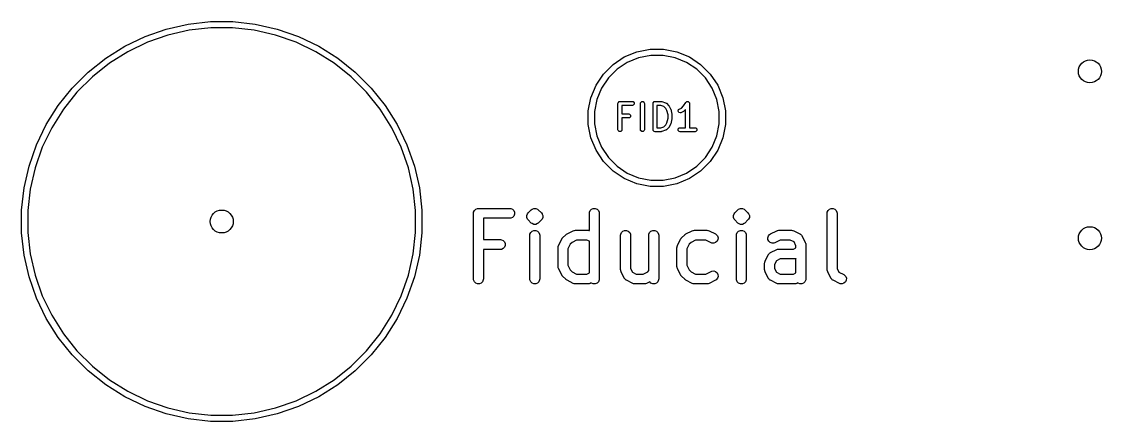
# Model space of a CAD drawing. Header units: inches. Extents: x -2.17 to 1.75, y 0.02 to 2.82.
# Drawn here: x -2.11 to -1.463, y 2.505 to 2.745 of the extents above; entities that cross this region are included whole.
import ezdxf

# ---------------------------------------------------------------- set-up
doc = ezdxf.new("R2010")
doc.units = ezdxf.units.IN
doc.header["$MEASUREMENT"] = 0
doc.layers.add('BLACK', color=250, linetype='CONTINUOUS')

msp = doc.modelspace()

# ---------------------------------------------------------------- linework, layer by layer
at = {"layer": 'BLACK', "linetype": 'CONTINUOUS'}
for p, q in [((-2.02324, 2.74038), (-2.01011, 2.74337)), ((-2.01011, 2.74337), (-1.99673, 2.74488)), ((-1.99673, 2.74488), (-1.98327, 2.74488)), ((-1.98327, 2.74488), (-1.96989, 2.74337)), ((-1.96989, 2.74337), (-1.95676, 2.74038)), ((-2.04808, 2.73009), (-2.03595, 2.73593)), ((-2.03595, 2.73593), (-2.02324, 2.74038)), ((-2.0222, 2.73677), (-2.03451, 2.73246)), ((-2.00948, 2.73967), (-2.0222, 2.73677)), ((-1.99652, 2.74113), (-2.00948, 2.73967)), ((-1.98348, 2.74113), (-1.99652, 2.74113)), ((-1.97052, 2.73967), (-1.98348, 2.74113)), ((-1.9578, 2.73677), (-1.97052, 2.73967)), ((-1.94549, 2.73246), (-1.9578, 2.73677)), ((-1.95676, 2.74038), (-1.94405, 2.73593)), ((-1.94405, 2.73593), (-1.93192, 2.73009)), ((-2.05948, 2.72292), (-2.04808, 2.73009)), ((-2.03451, 2.73246), (-2.04626, 2.7268)), ((-1.93374, 2.7268), (-1.94549, 2.73246)), ((-1.93192, 2.73009), (-1.92052, 2.72292)), ((-2.07001, 2.71453), (-2.05948, 2.72292)), ((-2.04626, 2.7268), (-2.05731, 2.71986)), ((-1.92269, 2.71986), (-1.93374, 2.7268)), ((-1.92052, 2.72292), (-1.90999, 2.71453)), ((-1.7556, 2.71916), (-1.74886, 2.72366)), ((-1.74886, 2.72366), (-1.74137, 2.72676)), ((-1.74028, 2.72317), (-1.74709, 2.72035)), ((-1.74137, 2.72676), (-1.73342, 2.72834)), ((-1.73305, 2.72461), (-1.74028, 2.72317)), ((-1.73342, 2.72834), (-1.72532, 2.72834)), ((-1.72569, 2.72461), (-1.73305, 2.72461)), ((-1.71846, 2.72317), (-1.72569, 2.72461)), ((-1.72532, 2.72834), (-1.71737, 2.72676)), ((-1.71165, 2.72035), (-1.71846, 2.72317)), ((-1.71737, 2.72676), (-1.70988, 2.72366)), ((-1.70988, 2.72366), (-1.70315, 2.71916)), ((-2.05731, 2.71986), (-2.06751, 2.71173)), ((-1.91249, 2.71173), (-1.92269, 2.71986)), ((-1.76133, 2.71343), (-1.7556, 2.71916)), ((-1.74709, 2.72035), (-1.75321, 2.71626)), ((-1.70553, 2.71626), (-1.71165, 2.72035)), ((-1.70315, 2.71916), (-1.69741, 2.71343)), ((-2.07953, 2.70501), (-2.07001, 2.71453)), ((-2.06751, 2.71173), (-2.07673, 2.70251)), ((-1.90327, 2.70251), (-1.91249, 2.71173)), ((-1.90999, 2.71453), (-1.90047, 2.70501)), ((-1.76583, 2.70669), (-1.76133, 2.71343)), ((-1.75842, 2.71105), (-1.76251, 2.70492)), ((-1.75321, 2.71626), (-1.75842, 2.71105)), ((-1.70032, 2.71105), (-1.70553, 2.71626)), ((-1.69623, 2.70492), (-1.70032, 2.71105)), ((-1.69741, 2.71343), (-1.69291, 2.70669)), ((-2.08792, 2.69448), (-2.07953, 2.70501)), ((-1.90047, 2.70501), (-1.89208, 2.69448)), ((-1.76893, 2.6992), (-1.76583, 2.70669)), ((-1.76251, 2.70492), (-1.76533, 2.69811)), ((-1.69341, 2.69811), (-1.69623, 2.70492)), ((-1.69291, 2.70669), (-1.68981, 2.6992)), ((-2.07673, 2.70251), (-2.08486, 2.69231)), ((-1.89514, 2.69231), (-1.90327, 2.70251)), ((-1.77051, 2.69126), (-1.76893, 2.6992)), ((-1.76533, 2.69811), (-1.76677, 2.69089)), ((-1.69197, 2.69089), (-1.69341, 2.69811)), ((-1.68981, 2.6992), (-1.68823, 2.69126)), ((-2.09509, 2.68308), (-2.08792, 2.69448)), ((-2.08486, 2.69231), (-2.0918, 2.68126)), ((-1.8882, 2.68126), (-1.89514, 2.69231)), ((-1.89208, 2.69448), (-1.88491, 2.68308)), ((-1.77051, 2.69089), (-1.77051, 2.69126)), ((-1.77051, 2.68315), (-1.77051, 2.69089)), ((-1.76677, 2.69089), (-1.76677, 2.68352)), ((-1.75267, 2.69579), (-1.75258, 2.69624)), ((-1.75267, 2.68004), (-1.75267, 2.69579)), ((-1.75258, 2.69624), (-1.75194, 2.69688)), ((-1.75194, 2.69688), (-1.75149, 2.69697)), ((-1.75149, 2.69697), (-1.74399, 2.69697)), ((-1.74399, 2.69461), (-1.75031, 2.69461)), ((-1.75031, 2.69461), (-1.75031, 2.68947)), ((-1.74399, 2.69697), (-1.74354, 2.69688)), ((-1.74354, 2.6947), (-1.74399, 2.69461)), ((-1.74354, 2.69688), (-1.7429, 2.69624)), ((-1.7429, 2.69534), (-1.74354, 2.6947)), ((-1.7429, 2.69624), (-1.7429, 2.69534)), ((-1.73918, 2.69579), (-1.73909, 2.69624)), ((-1.73918, 2.68004), (-1.73918, 2.69579)), ((-1.73909, 2.69624), (-1.73845, 2.69688)), ((-1.73845, 2.69688), (-1.73754, 2.69688)), ((-1.73754, 2.69688), (-1.7369, 2.69624)), ((-1.7369, 2.69624), (-1.73681, 2.69579)), ((-1.73681, 2.69579), (-1.73681, 2.68004)), ((-1.73168, 2.69579), (-1.73159, 2.69624)), ((-1.73168, 2.68004), (-1.73168, 2.69579)), ((-1.73159, 2.69624), (-1.73095, 2.69688)), ((-1.73095, 2.69688), (-1.73049, 2.69697)), ((-1.73049, 2.69697), (-1.72675, 2.69697)), ((-1.72694, 2.69461), (-1.72931, 2.69461)), ((-1.72931, 2.69461), (-1.72931, 2.68122)), ((-1.72513, 2.69401), (-1.72694, 2.69461)), ((-1.72675, 2.69697), (-1.72656, 2.69693)), ((-1.72656, 2.69693), (-1.72637, 2.69691)), ((-1.72637, 2.69691), (-1.72412, 2.69616)), ((-1.72397, 2.69284), (-1.72513, 2.69401)), ((-1.72412, 2.69616), (-1.72407, 2.69613)), ((-1.72407, 2.69613), (-1.72404, 2.69613)), ((-1.72404, 2.69613), (-1.72389, 2.69603)), ((-1.72336, 2.69163), (-1.72397, 2.69284)), ((-1.72389, 2.69603), (-1.72372, 2.69593)), ((-1.72372, 2.69593), (-1.72371, 2.69591)), ((-1.72371, 2.69591), (-1.72366, 2.69588)), ((-1.72366, 2.69588), (-1.72216, 2.69438)), ((-1.72268, 2.6889), (-1.72336, 2.69163)), ((-1.72216, 2.69438), (-1.72206, 2.69422)), ((-1.72206, 2.69422), (-1.72194, 2.69407)), ((-1.72194, 2.69407), (-1.72119, 2.69257)), ((-1.72119, 2.69257), (-1.72116, 2.69244)), ((-1.72116, 2.69244), (-1.7211, 2.69233)), ((-1.7211, 2.69233), (-1.72035, 2.68933)), ((-1.71667, 2.69121), (-1.71639, 2.69206)), ((-1.71627, 2.6904), (-1.71667, 2.69121)), ((-1.71639, 2.69206), (-1.71603, 2.69235)), ((-1.71603, 2.69235), (-1.7147, 2.69301)), ((-1.71347, 2.69098), (-1.71497, 2.69023)), ((-1.7147, 2.69301), (-1.71341, 2.69429)), ((-1.71332, 2.6911), (-1.71347, 2.69098)), ((-1.71341, 2.69429), (-1.71198, 2.69645)), ((-1.71316, 2.69121), (-1.71332, 2.6911)), ((-1.71218, 2.69219), (-1.71316, 2.69121)), ((-1.71218, 2.68122), (-1.71218, 2.69219)), ((-1.71198, 2.69645), (-1.71165, 2.69677)), ((-1.71165, 2.69677), (-1.71154, 2.6968)), ((-1.71154, 2.6968), (-1.71145, 2.69688)), ((-1.71145, 2.69688), (-1.71111, 2.69688)), ((-1.71111, 2.69688), (-1.71077, 2.69695)), ((-1.71077, 2.69695), (-1.71067, 2.69688)), ((-1.71067, 2.69688), (-1.71055, 2.69688)), ((-1.71055, 2.69688), (-1.7103, 2.69664)), ((-1.7103, 2.69664), (-1.71002, 2.69645)), ((-1.71002, 2.69645), (-1.70999, 2.69633)), ((-1.70999, 2.69633), (-1.70991, 2.69624)), ((-1.70991, 2.69624), (-1.70982, 2.69579)), ((-1.70982, 2.69579), (-1.70982, 2.68122)), ((-1.69197, 2.68352), (-1.69197, 2.69089)), ((-1.68823, 2.69126), (-1.68823, 2.68315)), ((-1.75031, 2.68947), (-1.74624, 2.68947)), ((-1.74624, 2.68711), (-1.75031, 2.68711)), ((-1.75031, 2.68711), (-1.75031, 2.68004)), ((-1.74624, 2.68947), (-1.74579, 2.68938)), ((-1.74579, 2.6872), (-1.74624, 2.68711)), ((-1.74579, 2.68938), (-1.74515, 2.68874)), ((-1.74515, 2.68784), (-1.74579, 2.6872)), ((-1.74515, 2.68874), (-1.74515, 2.68784)), ((-1.72397, 2.68299), (-1.72336, 2.6842)), ((-1.72336, 2.6842), (-1.72268, 2.68694)), ((-1.72268, 2.68694), (-1.72268, 2.6889)), ((-1.72035, 2.6865), (-1.7211, 2.68351)), ((-1.72035, 2.68933), (-1.72034, 2.68918)), ((-1.72034, 2.68665), (-1.72035, 2.6865)), ((-1.72034, 2.68918), (-1.72031, 2.68904)), ((-1.72031, 2.68679), (-1.72034, 2.68665)), ((-1.72031, 2.68904), (-1.72031, 2.68679)), ((-1.71541, 2.69011), (-1.71627, 2.6904)), ((-1.71497, 2.69023), (-1.71541, 2.69011)), ((-2.10093, 2.67095), (-2.09509, 2.68308)), ((-2.0918, 2.68126), (-2.09746, 2.66951)), ((-1.88254, 2.66951), (-1.8882, 2.68126)), ((-1.88491, 2.68308), (-1.87907, 2.67095)), ((-1.76893, 2.6752), (-1.77051, 2.68315)), ((-1.76677, 2.68352), (-1.76533, 2.6763)), ((-1.75258, 2.67959), (-1.75267, 2.68004)), ((-1.75194, 2.67895), (-1.75258, 2.67959)), ((-1.75104, 2.67895), (-1.75194, 2.67895)), ((-1.7504, 2.67959), (-1.75104, 2.67895)), ((-1.75031, 2.68004), (-1.7504, 2.67959)), ((-1.73909, 2.67959), (-1.73918, 2.68004)), ((-1.73845, 2.67895), (-1.73909, 2.67959)), ((-1.73754, 2.67895), (-1.73845, 2.67895)), ((-1.7369, 2.67959), (-1.73754, 2.67895)), ((-1.73681, 2.68004), (-1.7369, 2.67959)), ((-1.73159, 2.67959), (-1.73168, 2.68004)), ((-1.73095, 2.67895), (-1.73159, 2.67959)), ((-1.73049, 2.67886), (-1.73095, 2.67895)), ((-1.72675, 2.67886), (-1.73049, 2.67886)), ((-1.72931, 2.68122), (-1.72694, 2.68122)), ((-1.72694, 2.68122), (-1.72513, 2.68182)), ((-1.72656, 2.6789), (-1.72675, 2.67886)), ((-1.72637, 2.67892), (-1.72656, 2.6789)), ((-1.72412, 2.67967), (-1.72637, 2.67892)), ((-1.72513, 2.68182), (-1.72397, 2.68299)), ((-1.72407, 2.6797), (-1.72412, 2.67967)), ((-1.72404, 2.6797), (-1.72407, 2.6797)), ((-1.72389, 2.67981), (-1.72404, 2.6797)), ((-1.72372, 2.6799), (-1.72389, 2.67981)), ((-1.72371, 2.67992), (-1.72372, 2.6799)), ((-1.72366, 2.67996), (-1.72371, 2.67992)), ((-1.72216, 2.68146), (-1.72366, 2.67996)), ((-1.72206, 2.68161), (-1.72216, 2.68146)), ((-1.72194, 2.68176), (-1.72206, 2.68161)), ((-1.72119, 2.68326), (-1.72194, 2.68176)), ((-1.72116, 2.68339), (-1.72119, 2.68326)), ((-1.7211, 2.68351), (-1.72116, 2.68339)), ((-1.71659, 2.68049), (-1.71595, 2.68113)), ((-1.71659, 2.67959), (-1.71659, 2.68049)), ((-1.71595, 2.67895), (-1.71659, 2.67959)), ((-1.71595, 2.68113), (-1.7155, 2.68122)), ((-1.7155, 2.67886), (-1.71595, 2.67895)), ((-1.7155, 2.68122), (-1.71218, 2.68122)), ((-1.7065, 2.67886), (-1.7155, 2.67886)), ((-1.70982, 2.68122), (-1.7065, 2.68122)), ((-1.7065, 2.68122), (-1.70605, 2.68113)), ((-1.70605, 2.67895), (-1.7065, 2.67886)), ((-1.70605, 2.68113), (-1.70541, 2.68049)), ((-1.70541, 2.67959), (-1.70605, 2.67895)), ((-1.70541, 2.68049), (-1.70541, 2.67959)), ((-1.69341, 2.6763), (-1.69197, 2.68352)), ((-1.68823, 2.68315), (-1.68981, 2.6752)), ((-1.76583, 2.66772), (-1.76893, 2.6752)), ((-1.76533, 2.6763), (-1.76251, 2.66949)), ((-1.69623, 2.66949), (-1.69341, 2.6763)), ((-1.68981, 2.6752), (-1.69291, 2.66772)), ((-2.10538, 2.65824), (-2.10093, 2.67095)), ((-2.09746, 2.66951), (-2.10177, 2.6572)), ((-1.87823, 2.6572), (-1.88254, 2.66951)), ((-1.87907, 2.67095), (-1.87462, 2.65824)), ((-1.76133, 2.66098), (-1.76583, 2.66772)), ((-1.76251, 2.66949), (-1.75842, 2.66336)), ((-1.70032, 2.66336), (-1.69623, 2.66949)), ((-1.69291, 2.66772), (-1.69741, 2.66098)), ((-2.10837, 2.64511), (-2.10538, 2.65824)), ((-1.87462, 2.65824), (-1.87163, 2.64511)), ((-1.7556, 2.65525), (-1.76133, 2.66098)), ((-1.75842, 2.66336), (-1.75321, 2.65815)), ((-1.70553, 2.65815), (-1.70032, 2.66336)), ((-1.69741, 2.66098), (-1.70315, 2.65525)), ((-2.10177, 2.6572), (-2.10467, 2.64448)), ((-1.87533, 2.64448), (-1.87823, 2.6572)), ((-1.74886, 2.65075), (-1.7556, 2.65525)), ((-1.75321, 2.65815), (-1.74709, 2.65406)), ((-1.74709, 2.65406), (-1.74028, 2.65124)), ((-1.71846, 2.65124), (-1.71165, 2.65406)), ((-1.71165, 2.65406), (-1.70553, 2.65815)), ((-1.70315, 2.65525), (-1.70988, 2.65075)), ((-1.74137, 2.64765), (-1.74886, 2.65075)), ((-1.73342, 2.64607), (-1.74137, 2.64765)), ((-1.74028, 2.65124), (-1.73305, 2.6498)), ((-1.72532, 2.64607), (-1.73342, 2.64607)), ((-1.73305, 2.6498), (-1.72569, 2.6498)), ((-1.72569, 2.6498), (-1.71846, 2.65124)), ((-1.71737, 2.64765), (-1.72532, 2.64607)), ((-1.70988, 2.65075), (-1.71737, 2.64765)), ((-2.10988, 2.63173), (-2.10837, 2.64511)), ((-2.10467, 2.64448), (-2.10613, 2.63152)), ((-1.87387, 2.63152), (-1.87533, 2.64448)), ((-1.87163, 2.64511), (-1.87012, 2.63173)), ((-1.83869, 2.63157), (-1.83787, 2.63238)), ((-1.83787, 2.63238), (-1.83681, 2.63282)), ((-1.83681, 2.63282), (-1.83623, 2.63288)), ((-1.83623, 2.63288), (-1.81748, 2.63288)), ((-1.81748, 2.63288), (-1.81691, 2.63282)), ((-1.81691, 2.63282), (-1.81584, 2.63238)), ((-1.81584, 2.63238), (-1.81503, 2.63157)), ((-1.80457, 2.63202), (-1.80413, 2.63238)), ((-1.80413, 2.63238), (-1.80306, 2.63282)), ((-1.80306, 2.63282), (-1.80191, 2.63282)), ((-1.80191, 2.63282), (-1.80191, 2.63282)), ((-1.80191, 2.63282), (-1.80085, 2.63238)), ((-1.80085, 2.63238), (-1.8004, 2.63202)), ((-1.76932, 2.63157), (-1.76851, 2.63238)), ((-1.76851, 2.63238), (-1.76744, 2.63282)), ((-1.76744, 2.63282), (-1.76629, 2.63282)), ((-1.76629, 2.63282), (-1.76522, 2.63238)), ((-1.76522, 2.63238), (-1.76441, 2.63157)), ((-1.68084, 2.63202), (-1.68039, 2.63238)), ((-1.68039, 2.63238), (-1.67933, 2.63282)), ((-1.67933, 2.63282), (-1.67818, 2.63282)), ((-1.67818, 2.63282), (-1.67818, 2.63282)), ((-1.67818, 2.63282), (-1.67711, 2.63238)), ((-1.67711, 2.63238), (-1.67666, 2.63202)), ((-1.62684, 2.63157), (-1.62602, 2.63238)), ((-1.62602, 2.63238), (-1.62496, 2.63282)), ((-1.62496, 2.63282), (-1.62381, 2.63282)), ((-1.62381, 2.63282), (-1.62274, 2.63238)), ((-1.62274, 2.63238), (-1.62193, 2.63157)), ((-2.10988, 2.63152), (-2.10988, 2.63173)), ((-2.10988, 2.61827), (-2.10988, 2.63152)), ((-2.10613, 2.63152), (-2.10613, 2.61848)), ((-1.87387, 2.61848), (-1.87387, 2.63152)), ((-1.87012, 2.63173), (-1.87012, 2.61827)), ((-1.83918, 2.62993), (-1.83913, 2.6305)), ((-1.83918, 2.59056), (-1.83918, 2.62993)), ((-1.83913, 2.6305), (-1.83869, 2.63157)), ((-1.81748, 2.62698), (-1.83328, 2.62698)), ((-1.83328, 2.62698), (-1.83328, 2.61413)), ((-1.81691, 2.62703), (-1.81748, 2.62698)), ((-1.81584, 2.62747), (-1.81691, 2.62703)), ((-1.81503, 2.62829), (-1.81584, 2.62747)), ((-1.81503, 2.63157), (-1.81459, 2.6305)), ((-1.81459, 2.62935), (-1.81503, 2.62829)), ((-1.81459, 2.6305), (-1.81459, 2.62935)), ((-1.80726, 2.62863), (-1.80682, 2.62969)), ((-1.80726, 2.62748), (-1.80726, 2.62863)), ((-1.80682, 2.62641), (-1.80726, 2.62748)), ((-1.80682, 2.62969), (-1.80645, 2.63014)), ((-1.80645, 2.62597), (-1.80682, 2.62641)), ((-1.80645, 2.63014), (-1.80457, 2.63202)), ((-1.80457, 2.62409), (-1.80645, 2.62597)), ((-1.8004, 2.63202), (-1.79852, 2.63014)), ((-1.79852, 2.62597), (-1.8004, 2.62409)), ((-1.79852, 2.63014), (-1.79816, 2.62969)), ((-1.79816, 2.62641), (-1.79852, 2.62597)), ((-1.79816, 2.62969), (-1.79801, 2.62935)), ((-1.79772, 2.62748), (-1.79816, 2.62641)), ((-1.79801, 2.62935), (-1.79772, 2.62863)), ((-1.79772, 2.62863), (-1.79772, 2.62748)), ((-1.76982, 2.62993), (-1.76976, 2.6305)), ((-1.76982, 2.61965), (-1.76982, 2.62993)), ((-1.76976, 2.6305), (-1.76932, 2.63157)), ((-1.76441, 2.63157), (-1.76397, 2.6305)), ((-1.76397, 2.6305), (-1.76391, 2.62993)), ((-1.76391, 2.62993), (-1.76391, 2.59056)), ((-1.68352, 2.62863), (-1.68308, 2.62969)), ((-1.68352, 2.62748), (-1.68352, 2.62863)), ((-1.68308, 2.62641), (-1.68352, 2.62748)), ((-1.68308, 2.62969), (-1.68271, 2.63014)), ((-1.68271, 2.62597), (-1.68308, 2.62641)), ((-1.68271, 2.63014), (-1.68084, 2.63202)), ((-1.68084, 2.62409), (-1.68271, 2.62597)), ((-1.67666, 2.63202), (-1.67479, 2.63014)), ((-1.67479, 2.62597), (-1.67666, 2.62409)), ((-1.67479, 2.63014), (-1.67442, 2.62969)), ((-1.67442, 2.62641), (-1.67479, 2.62597)), ((-1.67442, 2.62969), (-1.67428, 2.62935)), ((-1.67398, 2.62748), (-1.67442, 2.62641)), ((-1.67428, 2.62935), (-1.67398, 2.62863)), ((-1.67398, 2.62863), (-1.67398, 2.62748)), ((-1.62734, 2.62993), (-1.62728, 2.6305)), ((-1.62734, 2.59618), (-1.62734, 2.62993)), ((-1.62728, 2.6305), (-1.62684, 2.63157)), ((-1.62193, 2.63157), (-1.62149, 2.6305)), ((-1.62149, 2.6305), (-1.62143, 2.62993)), ((-1.62143, 2.62993), (-1.62143, 2.59688)), ((-1.80413, 2.62372), (-1.80457, 2.62409)), ((-1.80306, 2.62328), (-1.80413, 2.62372)), ((-1.80413, 2.61926), (-1.80306, 2.6197)), ((-1.80191, 2.62328), (-1.80306, 2.62328)), ((-1.80306, 2.62328), (-1.80306, 2.62328)), ((-1.80306, 2.6197), (-1.80191, 2.6197)), ((-1.80085, 2.62372), (-1.80191, 2.62328)), ((-1.80191, 2.62328), (-1.80191, 2.62328)), ((-1.80191, 2.6197), (-1.80085, 2.61926)), ((-1.8004, 2.62409), (-1.80085, 2.62372)), ((-1.78318, 2.61757), (-1.77943, 2.61945)), ((-1.77943, 2.61945), (-1.77889, 2.61965)), ((-1.77889, 2.61965), (-1.77879, 2.61966)), ((-1.77879, 2.61966), (-1.77869, 2.6197)), ((-1.77869, 2.6197), (-1.77811, 2.61976)), ((-1.77811, 2.61976), (-1.77061, 2.61976)), ((-1.77061, 2.61976), (-1.77004, 2.6197)), ((-1.77004, 2.6197), (-1.76994, 2.61966)), ((-1.76994, 2.61966), (-1.76984, 2.61965)), ((-1.76984, 2.61965), (-1.76982, 2.61965)), ((-1.74976, 2.61926), (-1.74869, 2.6197)), ((-1.74869, 2.6197), (-1.74754, 2.6197)), ((-1.74754, 2.6197), (-1.74648, 2.61926)), ((-1.73289, 2.61926), (-1.73182, 2.6197)), ((-1.73182, 2.6197), (-1.73067, 2.6197)), ((-1.73067, 2.6197), (-1.7296, 2.61926)), ((-1.71194, 2.61757), (-1.70819, 2.61945)), ((-1.70819, 2.61945), (-1.70765, 2.61965)), ((-1.70765, 2.61965), (-1.70755, 2.61966)), ((-1.70755, 2.61966), (-1.70745, 2.6197)), ((-1.70745, 2.6197), (-1.70687, 2.61976)), ((-1.70687, 2.61976), (-1.69937, 2.61976)), ((-1.69937, 2.61976), (-1.6988, 2.6197)), ((-1.6988, 2.6197), (-1.6987, 2.61966)), ((-1.6987, 2.61966), (-1.69859, 2.61965)), ((-1.69859, 2.61965), (-1.69805, 2.61945)), ((-1.69805, 2.61945), (-1.6943, 2.61757)), ((-1.68039, 2.62372), (-1.68084, 2.62409)), ((-1.67933, 2.62328), (-1.68039, 2.62372)), ((-1.68039, 2.61926), (-1.67933, 2.6197)), ((-1.67818, 2.62328), (-1.67933, 2.62328)), ((-1.67933, 2.62328), (-1.67933, 2.62328)), ((-1.67933, 2.6197), (-1.67818, 2.6197)), ((-1.67711, 2.62372), (-1.67818, 2.62328)), ((-1.67818, 2.62328), (-1.67818, 2.62328)), ((-1.67818, 2.6197), (-1.67711, 2.61926)), ((-1.67666, 2.62409), (-1.67711, 2.62372)), ((-1.66132, 2.61757), (-1.65757, 2.61945)), ((-1.65757, 2.61945), (-1.65703, 2.61965)), ((-1.65703, 2.61965), (-1.65693, 2.61966)), ((-1.65693, 2.61966), (-1.65683, 2.6197)), ((-1.65683, 2.6197), (-1.65625, 2.61976)), ((-1.65625, 2.61976), (-1.64876, 2.61976)), ((-1.64876, 2.61976), (-1.64818, 2.6197)), ((-1.64818, 2.6197), (-1.64808, 2.61966)), ((-1.64808, 2.61966), (-1.64798, 2.61965)), ((-1.64798, 2.61965), (-1.64743, 2.61945)), ((-1.64743, 2.61945), (-1.64369, 2.61757)), ((-2.10837, 2.60489), (-2.10988, 2.61827)), ((-2.10613, 2.61848), (-2.10467, 2.60552)), ((-1.87533, 2.60552), (-1.87387, 2.61848)), ((-1.87012, 2.61827), (-1.87163, 2.60489)), ((-1.83328, 2.61413), (-1.82311, 2.61413)), ((-1.82311, 2.61413), (-1.82253, 2.61408)), ((-1.82253, 2.61408), (-1.82147, 2.61364)), ((-1.82147, 2.61364), (-1.82065, 2.61282)), ((-1.80544, 2.61681), (-1.80538, 2.61738)), ((-1.80544, 2.59056), (-1.80544, 2.61681)), ((-1.80538, 2.61738), (-1.80494, 2.61845)), ((-1.80494, 2.61845), (-1.80413, 2.61926)), ((-1.80085, 2.61926), (-1.80003, 2.61845)), ((-1.80003, 2.61845), (-1.79959, 2.61738)), ((-1.79959, 2.61738), (-1.79953, 2.61681)), ((-1.79953, 2.61681), (-1.79953, 2.59056)), ((-1.78825, 2.61063), (-1.78638, 2.61438)), ((-1.78638, 2.61438), (-1.78622, 2.61462)), ((-1.78622, 2.61462), (-1.78619, 2.6147)), ((-1.78619, 2.6147), (-1.78613, 2.61478)), ((-1.78613, 2.61478), (-1.78607, 2.61487)), ((-1.78607, 2.61487), (-1.78601, 2.61492)), ((-1.78601, 2.61492), (-1.78583, 2.61514)), ((-1.78583, 2.61514), (-1.78395, 2.61702)), ((-1.78395, 2.61702), (-1.78373, 2.6172)), ((-1.78373, 2.6172), (-1.78367, 2.61726)), ((-1.78367, 2.61726), (-1.78358, 2.61732)), ((-1.78358, 2.61732), (-1.7835, 2.61739)), ((-1.7835, 2.61739), (-1.78343, 2.61742)), ((-1.78343, 2.61742), (-1.78318, 2.61757)), ((-1.77742, 2.61385), (-1.78011, 2.6125)), ((-1.77131, 2.61385), (-1.77742, 2.61385)), ((-1.76982, 2.61311), (-1.77131, 2.61385)), ((-1.76982, 2.59426), (-1.76982, 2.61311)), ((-1.75107, 2.61681), (-1.75101, 2.61738)), ((-1.75107, 2.59618), (-1.75107, 2.61681)), ((-1.75101, 2.61738), (-1.75057, 2.61845)), ((-1.75057, 2.61845), (-1.74976, 2.61926)), ((-1.74648, 2.61926), (-1.74566, 2.61845)), ((-1.74566, 2.61845), (-1.74522, 2.61738)), ((-1.74522, 2.61738), (-1.74516, 2.61681)), ((-1.74516, 2.61681), (-1.74516, 2.59688)), ((-1.7342, 2.61681), (-1.73414, 2.61738)), ((-1.7342, 2.59553), (-1.7342, 2.61681)), ((-1.73414, 2.61738), (-1.7337, 2.61845)), ((-1.7337, 2.61845), (-1.73289, 2.61926)), ((-1.7296, 2.61926), (-1.72879, 2.61845)), ((-1.72879, 2.61845), (-1.72835, 2.61738)), ((-1.72835, 2.61738), (-1.72829, 2.61681)), ((-1.72829, 2.61681), (-1.72829, 2.59056)), ((-1.71701, 2.61063), (-1.71514, 2.61438)), ((-1.71514, 2.61438), (-1.71498, 2.61462)), ((-1.71498, 2.61462), (-1.71495, 2.6147)), ((-1.71495, 2.6147), (-1.71489, 2.61478)), ((-1.71489, 2.61478), (-1.71483, 2.61487)), ((-1.71483, 2.61487), (-1.71477, 2.61492)), ((-1.71477, 2.61492), (-1.71459, 2.61514)), ((-1.71459, 2.61514), (-1.71271, 2.61702)), ((-1.71271, 2.61702), (-1.71248, 2.6172)), ((-1.71248, 2.6172), (-1.71243, 2.61726)), ((-1.71243, 2.61726), (-1.71234, 2.61732)), ((-1.71234, 2.61732), (-1.71226, 2.61739)), ((-1.71226, 2.61739), (-1.71219, 2.61742)), ((-1.71219, 2.61742), (-1.71194, 2.61757)), ((-1.70618, 2.61385), (-1.70887, 2.6125)), ((-1.70007, 2.61385), (-1.70618, 2.61385)), ((-1.69694, 2.61229), (-1.70007, 2.61385)), ((-1.6943, 2.61757), (-1.69381, 2.61726)), ((-1.69329, 2.61312), (-1.69416, 2.61237)), ((-1.69381, 2.61726), (-1.69306, 2.61639)), ((-1.69278, 2.61415), (-1.69329, 2.61312)), ((-1.69306, 2.61639), (-1.69269, 2.6153)), ((-1.69269, 2.6153), (-1.69278, 2.61415)), ((-1.6817, 2.61681), (-1.68165, 2.61738)), ((-1.6817, 2.59056), (-1.6817, 2.61681)), ((-1.68165, 2.61738), (-1.68121, 2.61845)), ((-1.68121, 2.61845), (-1.68039, 2.61926)), ((-1.67711, 2.61926), (-1.6763, 2.61845)), ((-1.6763, 2.61845), (-1.67586, 2.61738)), ((-1.67586, 2.61738), (-1.6758, 2.61681)), ((-1.6758, 2.61681), (-1.6758, 2.59056)), ((-1.66293, 2.6153), (-1.66257, 2.61639)), ((-1.66285, 2.61415), (-1.66293, 2.6153)), ((-1.66234, 2.61312), (-1.66285, 2.61415)), ((-1.66257, 2.61639), (-1.66181, 2.61726)), ((-1.66147, 2.61237), (-1.66234, 2.61312)), ((-1.66181, 2.61726), (-1.66132, 2.61757)), ((-1.65556, 2.61385), (-1.65868, 2.61229)), ((-1.64945, 2.61385), (-1.65556, 2.61385)), ((-1.64721, 2.61273), (-1.64945, 2.61385)), ((-1.64369, 2.61757), (-1.64359, 2.61751)), ((-1.64359, 2.61751), (-1.64354, 2.6175)), ((-1.64354, 2.6175), (-1.64349, 2.61745)), ((-1.64349, 2.61745), (-1.6432, 2.61726)), ((-1.6432, 2.61726), (-1.64295, 2.61698)), ((-1.64295, 2.61698), (-1.64267, 2.61674)), ((-1.64267, 2.61674), (-1.64249, 2.61645)), ((-1.64249, 2.61645), (-1.64244, 2.61639)), ((-1.64244, 2.61639), (-1.64243, 2.61635)), ((-1.64243, 2.61635), (-1.64236, 2.61625)), ((-1.64236, 2.61625), (-1.64049, 2.6125)), ((-1.82311, 2.60823), (-1.83328, 2.60823)), ((-1.83328, 2.60823), (-1.83328, 2.59056)), ((-1.82253, 2.60828), (-1.82311, 2.60823)), ((-1.82147, 2.60873), (-1.82253, 2.60828)), ((-1.82065, 2.60954), (-1.82147, 2.60873)), ((-1.82065, 2.61282), (-1.82021, 2.61176)), ((-1.82021, 2.6106), (-1.82065, 2.60954)), ((-1.82021, 2.61176), (-1.82021, 2.6106)), ((-1.78857, 2.60931), (-1.78851, 2.60988)), ((-1.78857, 2.59806), (-1.78857, 2.60931)), ((-1.78851, 2.60988), (-1.78847, 2.60998)), ((-1.78847, 2.60998), (-1.78846, 2.61009)), ((-1.78846, 2.61009), (-1.78825, 2.61063)), ((-1.78131, 2.61131), (-1.78266, 2.60861)), ((-1.78266, 2.60861), (-1.78266, 2.59875)), ((-1.78011, 2.6125), (-1.78131, 2.61131)), ((-1.71732, 2.60931), (-1.71727, 2.60988)), ((-1.71732, 2.59806), (-1.71732, 2.60931)), ((-1.71727, 2.60988), (-1.71723, 2.60998)), ((-1.71723, 2.60998), (-1.71722, 2.61009)), ((-1.71722, 2.61009), (-1.71701, 2.61063)), ((-1.71007, 2.61131), (-1.71142, 2.60861)), ((-1.71142, 2.60861), (-1.71142, 2.59875)), ((-1.70887, 2.6125), (-1.71007, 2.61131)), ((-1.6964, 2.61208), (-1.69694, 2.61229)), ((-1.69526, 2.612), (-1.6964, 2.61208)), ((-1.69416, 2.61237), (-1.69526, 2.612)), ((-1.66037, 2.612), (-1.66147, 2.61237)), ((-1.66132, 2.60632), (-1.65757, 2.6082)), ((-1.65922, 2.61208), (-1.66037, 2.612)), ((-1.65868, 2.61229), (-1.65922, 2.61208)), ((-1.65757, 2.6082), (-1.65703, 2.6084)), ((-1.65703, 2.6084), (-1.65693, 2.60841)), ((-1.65693, 2.60841), (-1.65683, 2.60845)), ((-1.65683, 2.60845), (-1.65625, 2.60851)), ((-1.65625, 2.60851), (-1.64758, 2.60851)), ((-1.64758, 2.60851), (-1.64608, 2.60926)), ((-1.64608, 2.61048), (-1.64721, 2.61273)), ((-1.64608, 2.60926), (-1.64608, 2.61048)), ((-1.64049, 2.6125), (-1.64028, 2.61196)), ((-1.64028, 2.61196), (-1.64028, 2.61185)), ((-1.64028, 2.61185), (-1.64023, 2.61176)), ((-1.64023, 2.61176), (-1.64018, 2.61118)), ((-1.64018, 2.61118), (-1.64018, 2.59056)), ((-2.10538, 2.59176), (-2.10837, 2.60489)), ((-2.10467, 2.60552), (-2.10177, 2.5928)), ((-1.87823, 2.5928), (-1.87533, 2.60552)), ((-1.87163, 2.60489), (-1.87462, 2.59176)), ((-1.66483, 2.59993), (-1.66477, 2.60051)), ((-1.66477, 2.60051), (-1.66473, 2.60061)), ((-1.66473, 2.60071), (-1.66452, 2.60125)), ((-1.66473, 2.60061), (-1.66473, 2.60071)), ((-1.66452, 2.60125), (-1.66264, 2.605)), ((-1.66264, 2.605), (-1.66258, 2.6051)), ((-1.66258, 2.6051), (-1.66257, 2.60514)), ((-1.66257, 2.60514), (-1.66252, 2.6052)), ((-1.66252, 2.6052), (-1.66234, 2.60549)), ((-1.66234, 2.60549), (-1.66206, 2.60573)), ((-1.66206, 2.60573), (-1.66181, 2.60601)), ((-1.66181, 2.60601), (-1.66152, 2.6062)), ((-1.66152, 2.6062), (-1.66147, 2.60625)), ((-1.66147, 2.60625), (-1.66142, 2.60626)), ((-1.66142, 2.60626), (-1.66132, 2.60632)), ((-1.6578, 2.60148), (-1.65893, 2.59924)), ((-1.65556, 2.6026), (-1.6578, 2.60148)), ((-1.64688, 2.6026), (-1.65556, 2.6026)), ((-1.6463, 2.60266), (-1.64688, 2.6026)), ((-1.64621, 2.6027), (-1.6463, 2.60266)), ((-1.6461, 2.60271), (-1.64621, 2.6027)), ((-1.64608, 2.60272), (-1.6461, 2.60271)), ((-1.64608, 2.59426), (-1.64608, 2.60272)), ((-1.78851, 2.59748), (-1.78857, 2.59806)), ((-1.78847, 2.59738), (-1.78851, 2.59748)), ((-1.78846, 2.59728), (-1.78847, 2.59738)), ((-1.78825, 2.59674), (-1.78846, 2.59728)), ((-1.78638, 2.59299), (-1.78825, 2.59674)), ((-1.78266, 2.59875), (-1.78131, 2.59606)), ((-1.78131, 2.59606), (-1.78011, 2.59486)), ((-1.78011, 2.59486), (-1.77742, 2.59351)), ((-1.77131, 2.59351), (-1.76982, 2.59426)), ((-1.75101, 2.59561), (-1.75107, 2.59618)), ((-1.75097, 2.59551), (-1.75101, 2.59561)), ((-1.75097, 2.5954), (-1.75097, 2.59551)), ((-1.75076, 2.59486), (-1.75097, 2.5954)), ((-1.74888, 2.59111), (-1.75076, 2.59486)), ((-1.74516, 2.59688), (-1.74404, 2.59463)), ((-1.74404, 2.59463), (-1.7418, 2.59351)), ((-1.73757, 2.59351), (-1.73487, 2.59486)), ((-1.73487, 2.59486), (-1.7342, 2.59553)), ((-1.71727, 2.59748), (-1.71732, 2.59806)), ((-1.71723, 2.59738), (-1.71727, 2.59748)), ((-1.71722, 2.59728), (-1.71723, 2.59738)), ((-1.71701, 2.59674), (-1.71722, 2.59728)), ((-1.71514, 2.59299), (-1.71701, 2.59674)), ((-1.71142, 2.59875), (-1.71007, 2.59606)), ((-1.71007, 2.59606), (-1.70887, 2.59486)), ((-1.70887, 2.59486), (-1.70618, 2.59351)), ((-1.70007, 2.59351), (-1.69694, 2.59507)), ((-1.69694, 2.59507), (-1.6964, 2.59528)), ((-1.6964, 2.59528), (-1.69526, 2.59536)), ((-1.69526, 2.59536), (-1.69416, 2.595)), ((-1.69416, 2.595), (-1.69329, 2.59424)), ((-1.69329, 2.59424), (-1.69278, 2.59321)), ((-1.66483, 2.59618), (-1.66483, 2.59993)), ((-1.66477, 2.59561), (-1.66483, 2.59618)), ((-1.66473, 2.59551), (-1.66477, 2.59561)), ((-1.66473, 2.5954), (-1.66473, 2.59551)), ((-1.66452, 2.59486), (-1.66473, 2.5954)), ((-1.66264, 2.59111), (-1.66452, 2.59486)), ((-1.65893, 2.59924), (-1.65893, 2.59688)), ((-1.65893, 2.59688), (-1.6578, 2.59463)), ((-1.6578, 2.59463), (-1.65556, 2.59351)), ((-1.64758, 2.59351), (-1.64608, 2.59426)), ((-1.62728, 2.59561), (-1.62734, 2.59618)), ((-1.62724, 2.59551), (-1.62728, 2.59561)), ((-1.62723, 2.5954), (-1.62724, 2.59551)), ((-1.62702, 2.59486), (-1.62723, 2.5954)), ((-1.62515, 2.59111), (-1.62702, 2.59486)), ((-1.62143, 2.59688), (-1.62031, 2.59463)), ((-1.62031, 2.59463), (-1.61744, 2.5932)), ((-2.10093, 2.57905), (-2.10538, 2.59176)), ((-2.10177, 2.5928), (-2.09746, 2.58049)), ((-1.88254, 2.58049), (-1.87823, 2.5928)), ((-1.87462, 2.59176), (-1.87907, 2.57905)), ((-1.83913, 2.58998), (-1.83918, 2.59056)), ((-1.83869, 2.58892), (-1.83913, 2.58998)), ((-1.83787, 2.5881), (-1.83869, 2.58892)), ((-1.83681, 2.58766), (-1.83787, 2.5881)), ((-1.83566, 2.58766), (-1.83681, 2.58766)), ((-1.83459, 2.5881), (-1.83566, 2.58766)), ((-1.83378, 2.58892), (-1.83459, 2.5881)), ((-1.83334, 2.58998), (-1.83378, 2.58892)), ((-1.83328, 2.59056), (-1.83334, 2.58998)), ((-1.80538, 2.58998), (-1.80544, 2.59056)), ((-1.80494, 2.58892), (-1.80538, 2.58998)), ((-1.80413, 2.5881), (-1.80494, 2.58892)), ((-1.80306, 2.58766), (-1.80413, 2.5881)), ((-1.80191, 2.58766), (-1.80306, 2.58766)), ((-1.80085, 2.5881), (-1.80191, 2.58766)), ((-1.80003, 2.58892), (-1.80085, 2.5881)), ((-1.79959, 2.58998), (-1.80003, 2.58892)), ((-1.79953, 2.59056), (-1.79959, 2.58998)), ((-1.78622, 2.59274), (-1.78638, 2.59299)), ((-1.78619, 2.59267), (-1.78622, 2.59274)), ((-1.78613, 2.59259), (-1.78619, 2.59267)), ((-1.78607, 2.5925), (-1.78613, 2.59259)), ((-1.78601, 2.59245), (-1.78607, 2.5925)), ((-1.78583, 2.59222), (-1.78601, 2.59245)), ((-1.78395, 2.59035), (-1.78583, 2.59222)), ((-1.78373, 2.59016), (-1.78395, 2.59035)), ((-1.78367, 2.5901), (-1.78373, 2.59016)), ((-1.78358, 2.59004), (-1.78367, 2.5901)), ((-1.7835, 2.58998), (-1.78358, 2.59004)), ((-1.78343, 2.58995), (-1.7835, 2.58998)), ((-1.78318, 2.58979), (-1.78343, 2.58995)), ((-1.77943, 2.58792), (-1.78318, 2.58979)), ((-1.77889, 2.58771), (-1.77943, 2.58792)), ((-1.77879, 2.5877), (-1.77889, 2.58771)), ((-1.77869, 2.58766), (-1.77879, 2.5877)), ((-1.77811, 2.58761), (-1.77869, 2.58766)), ((-1.77061, 2.58761), (-1.77811, 2.58761)), ((-1.77742, 2.59351), (-1.77131, 2.59351)), ((-1.77004, 2.58766), (-1.77061, 2.58761)), ((-1.76994, 2.5877), (-1.77004, 2.58766)), ((-1.76984, 2.58771), (-1.76994, 2.5877)), ((-1.76929, 2.58792), (-1.76984, 2.58771)), ((-1.76864, 2.58824), (-1.76929, 2.58792)), ((-1.76851, 2.5881), (-1.76864, 2.58824)), ((-1.76744, 2.58766), (-1.76851, 2.5881)), ((-1.76629, 2.58766), (-1.76744, 2.58766)), ((-1.76522, 2.5881), (-1.76629, 2.58766)), ((-1.76441, 2.58892), (-1.76522, 2.5881)), ((-1.76397, 2.58998), (-1.76441, 2.58892)), ((-1.76391, 2.59056), (-1.76397, 2.58998)), ((-1.74882, 2.59102), (-1.74888, 2.59111)), ((-1.74881, 2.59097), (-1.74882, 2.59102)), ((-1.74876, 2.59091), (-1.74881, 2.59097)), ((-1.74858, 2.59062), (-1.74876, 2.59091)), ((-1.7483, 2.59038), (-1.74858, 2.59062)), ((-1.74805, 2.5901), (-1.7483, 2.59038)), ((-1.74776, 2.58992), (-1.74805, 2.5901)), ((-1.74771, 2.58987), (-1.74776, 2.58992)), ((-1.74766, 2.58985), (-1.74771, 2.58987)), ((-1.74756, 2.58979), (-1.74766, 2.58985)), ((-1.74381, 2.58792), (-1.74756, 2.58979)), ((-1.74327, 2.58771), (-1.74381, 2.58792)), ((-1.74317, 2.5877), (-1.74327, 2.58771)), ((-1.74307, 2.58766), (-1.74317, 2.5877)), ((-1.74249, 2.58761), (-1.74307, 2.58766)), ((-1.73687, 2.58761), (-1.74249, 2.58761)), ((-1.7418, 2.59351), (-1.73757, 2.59351)), ((-1.73629, 2.58766), (-1.73687, 2.58761)), ((-1.7362, 2.5877), (-1.73629, 2.58766)), ((-1.73609, 2.58771), (-1.7362, 2.5877)), ((-1.73555, 2.58792), (-1.73609, 2.58771)), ((-1.73365, 2.58887), (-1.73555, 2.58792)), ((-1.73289, 2.5881), (-1.73365, 2.58887)), ((-1.73182, 2.58766), (-1.73289, 2.5881)), ((-1.73067, 2.58766), (-1.73182, 2.58766)), ((-1.7296, 2.5881), (-1.73067, 2.58766)), ((-1.72879, 2.58892), (-1.7296, 2.5881)), ((-1.72835, 2.58998), (-1.72879, 2.58892)), ((-1.72829, 2.59056), (-1.72835, 2.58998)), ((-1.71498, 2.59274), (-1.71514, 2.59299)), ((-1.71495, 2.59267), (-1.71498, 2.59274)), ((-1.71489, 2.59259), (-1.71495, 2.59267)), ((-1.71483, 2.5925), (-1.71489, 2.59259)), ((-1.71477, 2.59245), (-1.71483, 2.5925)), ((-1.71459, 2.59222), (-1.71477, 2.59245)), ((-1.71271, 2.59035), (-1.71459, 2.59222)), ((-1.71248, 2.59016), (-1.71271, 2.59035)), ((-1.71243, 2.5901), (-1.71248, 2.59016)), ((-1.71234, 2.59004), (-1.71243, 2.5901)), ((-1.71226, 2.58998), (-1.71234, 2.59004)), ((-1.71219, 2.58995), (-1.71226, 2.58998)), ((-1.71194, 2.58979), (-1.71219, 2.58995)), ((-1.70819, 2.58792), (-1.71194, 2.58979)), ((-1.70765, 2.58771), (-1.70819, 2.58792)), ((-1.70755, 2.5877), (-1.70765, 2.58771)), ((-1.70745, 2.58766), (-1.70755, 2.5877)), ((-1.70687, 2.58761), (-1.70745, 2.58766)), ((-1.69937, 2.58761), (-1.70687, 2.58761)), ((-1.70618, 2.59351), (-1.70007, 2.59351)), ((-1.6988, 2.58766), (-1.69937, 2.58761)), ((-1.6987, 2.5877), (-1.6988, 2.58766)), ((-1.69859, 2.58771), (-1.6987, 2.5877)), ((-1.69805, 2.58792), (-1.69859, 2.58771)), ((-1.6943, 2.58979), (-1.69805, 2.58792)), ((-1.69381, 2.5901), (-1.6943, 2.58979)), ((-1.69306, 2.59097), (-1.69381, 2.5901)), ((-1.69269, 2.59206), (-1.69306, 2.59097)), ((-1.69278, 2.59321), (-1.69269, 2.59206)), ((-1.68165, 2.58998), (-1.6817, 2.59056)), ((-1.68121, 2.58892), (-1.68165, 2.58998)), ((-1.68039, 2.5881), (-1.68121, 2.58892)), ((-1.67933, 2.58766), (-1.68039, 2.5881)), ((-1.67818, 2.58766), (-1.67933, 2.58766)), ((-1.67711, 2.5881), (-1.67818, 2.58766)), ((-1.6763, 2.58892), (-1.67711, 2.5881)), ((-1.67586, 2.58998), (-1.6763, 2.58892)), ((-1.6758, 2.59056), (-1.67586, 2.58998)), ((-1.66258, 2.59102), (-1.66264, 2.59111)), ((-1.66257, 2.59097), (-1.66258, 2.59102)), ((-1.66252, 2.59091), (-1.66257, 2.59097)), ((-1.66234, 2.59062), (-1.66252, 2.59091)), ((-1.66206, 2.59038), (-1.66234, 2.59062)), ((-1.66181, 2.5901), (-1.66206, 2.59038)), ((-1.66152, 2.58992), (-1.66181, 2.5901)), ((-1.66147, 2.58987), (-1.66152, 2.58992)), ((-1.66142, 2.58985), (-1.66147, 2.58987)), ((-1.66132, 2.58979), (-1.66142, 2.58985)), ((-1.65757, 2.58792), (-1.66132, 2.58979)), ((-1.65703, 2.58771), (-1.65757, 2.58792)), ((-1.65693, 2.5877), (-1.65703, 2.58771)), ((-1.65683, 2.58766), (-1.65693, 2.5877)), ((-1.65625, 2.58761), (-1.65683, 2.58766)), ((-1.64688, 2.58761), (-1.65625, 2.58761)), ((-1.65556, 2.59351), (-1.64758, 2.59351)), ((-1.6463, 2.58766), (-1.64688, 2.58761)), ((-1.64621, 2.5877), (-1.6463, 2.58766)), ((-1.6461, 2.58771), (-1.64621, 2.5877)), ((-1.64556, 2.58792), (-1.6461, 2.58771)), ((-1.64491, 2.58824), (-1.64556, 2.58792)), ((-1.64477, 2.5881), (-1.64491, 2.58824)), ((-1.64371, 2.58766), (-1.64477, 2.5881)), ((-1.64255, 2.58766), (-1.64371, 2.58766)), ((-1.64149, 2.5881), (-1.64255, 2.58766)), ((-1.64068, 2.58892), (-1.64149, 2.5881)), ((-1.64023, 2.58998), (-1.64068, 2.58892)), ((-1.64018, 2.59056), (-1.64023, 2.58998)), ((-1.62509, 2.59102), (-1.62515, 2.59111)), ((-1.62507, 2.59097), (-1.62509, 2.59102)), ((-1.62502, 2.59091), (-1.62507, 2.59097)), ((-1.62484, 2.59062), (-1.62502, 2.59091)), ((-1.62456, 2.59038), (-1.62484, 2.59062)), ((-1.62432, 2.5901), (-1.62456, 2.59038)), ((-1.62403, 2.58992), (-1.62432, 2.5901)), ((-1.62397, 2.58987), (-1.62403, 2.58992)), ((-1.62393, 2.58985), (-1.62397, 2.58987)), ((-1.62383, 2.58979), (-1.62393, 2.58985)), ((-1.62008, 2.58792), (-1.62383, 2.58979)), ((-1.61954, 2.58771), (-1.62008, 2.58792)), ((-1.61839, 2.58763), (-1.61954, 2.58771)), ((-1.6173, 2.58799), (-1.61839, 2.58763)), ((-1.61744, 2.5932), (-1.61695, 2.59289)), ((-1.61643, 2.58875), (-1.6173, 2.58799)), ((-1.61695, 2.59289), (-1.61619, 2.59202)), ((-1.61591, 2.58978), (-1.61643, 2.58875)), ((-1.61619, 2.59202), (-1.61583, 2.59093)), ((-1.61583, 2.59093), (-1.61591, 2.58978)), ((-2.09509, 2.56692), (-2.10093, 2.57905)), ((-2.09746, 2.58049), (-2.0918, 2.56874)), ((-1.8882, 2.56874), (-1.88254, 2.58049)), ((-1.87907, 2.57905), (-1.88491, 2.56692)), ((-2.0918, 2.56874), (-2.08486, 2.55769)), ((-1.89514, 2.55769), (-1.8882, 2.56874)), ((-2.08792, 2.55552), (-2.09509, 2.56692)), ((-1.88491, 2.56692), (-1.89208, 2.55552)), ((-2.07953, 2.54499), (-2.08792, 2.55552)), ((-2.08486, 2.55769), (-2.07673, 2.54749)), ((-1.90327, 2.54749), (-1.89514, 2.55769)), ((-1.89208, 2.55552), (-1.90047, 2.54499)), ((-2.07001, 2.53547), (-2.07953, 2.54499)), ((-2.07673, 2.54749), (-2.06751, 2.53827)), ((-1.91249, 2.53827), (-1.90327, 2.54749)), ((-1.90047, 2.54499), (-1.90999, 2.53547)), ((-2.05948, 2.52708), (-2.07001, 2.53547)), ((-2.06751, 2.53827), (-2.05731, 2.53014)), ((-1.92269, 2.53014), (-1.91249, 2.53827)), ((-1.90999, 2.53547), (-1.92052, 2.52708)), ((-2.05731, 2.53014), (-2.04626, 2.5232)), ((-1.93374, 2.5232), (-1.92269, 2.53014)), ((-2.04808, 2.51991), (-2.05948, 2.52708)), ((-2.04626, 2.5232), (-2.03451, 2.51754)), ((-1.94549, 2.51754), (-1.93374, 2.5232)), ((-1.92052, 2.52708), (-1.93192, 2.51991)), ((-2.03595, 2.51407), (-2.04808, 2.51991)), ((-2.03451, 2.51754), (-2.0222, 2.51323)), ((-1.9578, 2.51323), (-1.94549, 2.51754)), ((-1.93192, 2.51991), (-1.94405, 2.51407)), ((-2.02324, 2.50962), (-2.03595, 2.51407)), ((-2.01011, 2.50663), (-2.02324, 2.50962)), ((-2.0222, 2.51323), (-2.00948, 2.51033)), ((-2.00948, 2.51033), (-1.99652, 2.50887)), ((-1.98348, 2.50887), (-1.97052, 2.51033)), ((-1.97052, 2.51033), (-1.9578, 2.51323)), ((-1.95676, 2.50962), (-1.96989, 2.50663)), ((-1.94405, 2.51407), (-1.95676, 2.50962)), ((-1.99673, 2.50512), (-2.01011, 2.50663)), ((-1.98327, 2.50512), (-1.99673, 2.50512)), ((-1.99652, 2.50887), (-1.98348, 2.50887)), ((-1.96989, 2.50663), (-1.98327, 2.50512))]:
    msp.add_line(p, q, dxfattribs=at)
at = {"layer": 'BLACK'}
for centre in [(-1.47, 2.715), (-1.47, 2.715), (-1.99, 2.625), (-1.99, 2.625), (-1.47, 2.615), (-1.47, 2.615)]:
    msp.add_circle(centre, 0.00689, dxfattribs=at)

doc.saveas('drawing.dxf')
